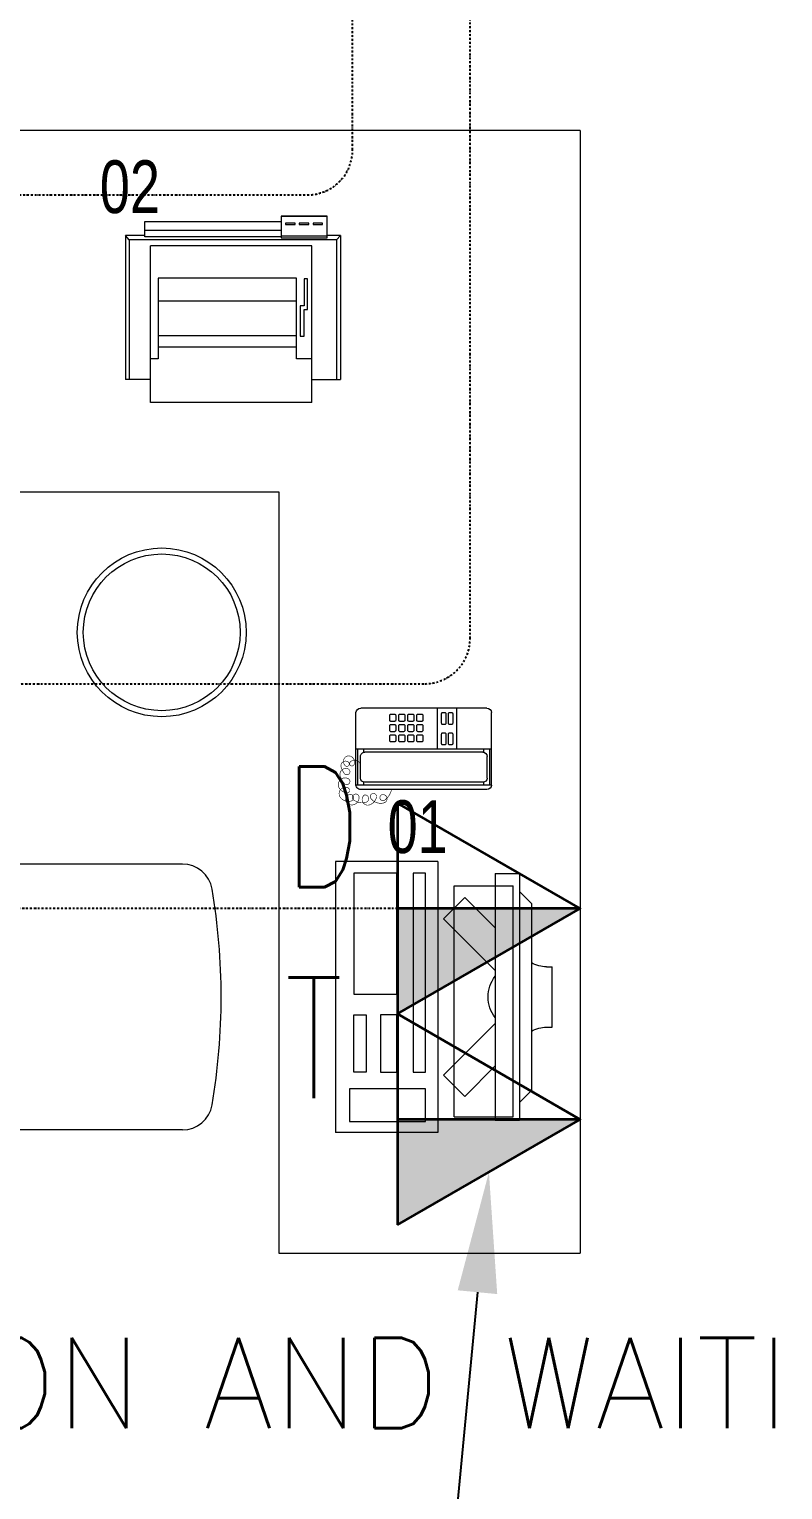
# Model space of a CAD drawing. Header units: inches. Extents: x -12418 to 57169, y -29325 to 19878.
# Drawn here: x 37199 to 38448, y -11003 to -8580 of the extents above; entities that cross this region are included whole.
import ezdxf
from ezdxf import colors
from ezdxf.entities.mleader import LeaderData, LeaderLine
from ezdxf.math import Vec2, Vec3

# ---------------------------------------------------------------- set-up
doc = ezdxf.new("R2010")
doc.units = ezdxf.units.IN
doc.header["$LTSCALE"] = 25
doc.header["$MEASUREMENT"] = 0
doc.linetypes.add('DASHDOT', pattern=[25.4, 12.7, -6.35, 0, -6.35])
doc.layers.get('0').update_dxf_attribs({"color": 8})
for name, color, linetype, lineweight in [('00-Ground Floor$0$72_EGR_BASE_TEXT', 252, 'Continuous', 5), ('00-Ground Floor$0$72_EGR_EQP_TAG', 142, 'Continuous', 5), ('00-Ground Floor$0$LOADING', 253, 'Continuous', 5), ('E-LITE-CLNG-CNDT', 6, 'DASHDOT', 35), ('T-DATA-CLNG-COND', 51, 'DASHDOT', 25), ('T-DATA-DEVC-TYPE', 2, 'Continuous', 25), ('T-DATA-TEXT @ 100', 2, 'Continuous', 25), ('T-DATA-WALL @ 100', 33, 'Continuous', 35)]:
    doc.layers.add(name, color=color, linetype=linetype, lineweight=lineweight)
doc.styles.add('00-Ground Floor$0$SIMPLEX', font='SIMPLEX.shx', dxfattribs={"height": 150})
doc.styles.add('00-Ground Floor$0$X3G_ENTITY_257CFD', font='swisscl.ttf', dxfattribs={"height": 200})
doc.styles.add('DC_Elc_Romans', font='elc_romans.shx', dxfattribs={"width": 0.7})
doc.styles.add('DC_Simplex', font='SIMPLEX.shx', dxfattribs={"width": 0.7})

# ---------------------------------------------------------------- blocks, each defined once
blk = doc.blocks.new('00-Ground Floor$0$DM20079-P')
at = {"color": 0}
for p, q in [((-0.0616, 0.225), (0.0594, 0.225)), ((-0.0616, 0.225), (-0.0616, 0)), ((-0.0616, 0.222), (-0.0016, 0.222)), ((-0.0016, 0.225), (-0.0016, 0)), ((-0.0686, 0.217), (-0.0686, 0.008)), ((-0.0616, 0.212), (-0.0565, 0.212)), ((-0.0566, 0.2105), (-0.0566, 0.0145)), ((-0.0496, 0.2175), (-0.0136, 0.2175)), ((-0.0068, 0.212), (-0.0016, 0.212)), ((-0.0066, 0.2105), (-0.0066, 0.0145)), ((0.0664, 0.217), (0.0664, 0.008)), ((-0.0016, 0.1675), (0.0664, 0.1675)), ((-0.0016, 0.135), (0.0664, 0.135)), ((-0.0616, 0.013), (-0.0565, 0.013)), ((-0.0616, 0.003), (-0.0016, 0.003)), ((-0.0594, 0), (0.0594, 0)), ((-0.0496, 0.0075), (-0.0136, 0.0075)), ((-0.0068, 0.013), (-0.0016, 0.013))]:
    blk.add_line(p, q, dxfattribs=at)
for points in [[(0.0074, 0.1605, 0.414214), (0.0054, 0.1585), (0.0054, 0.1555, 0.414214), (0.0074, 0.1535), (0.0234, 0.1535, 0.414214), (0.0254, 0.1555), (0.0254, 0.1585, 0.414214), (0.0234, 0.1605)], [(0.0234, 0.142, 0.414214), (0.0254, 0.144), (0.0254, 0.147, 0.414214), (0.0234, 0.149), (0.0074, 0.149, 0.414214), (0.0054, 0.147), (0.0054, 0.144, 0.414214), (0.0074, 0.142)], [(0.0574, 0.1535, 0.414214), (0.0594, 0.1555), (0.0594, 0.1585, 0.414214), (0.0574, 0.1605), (0.0414, 0.1605, 0.414214), (0.0394, 0.1585), (0.0394, 0.1555, 0.414214), (0.0414, 0.1535)], [(0.0574, 0.142, 0.414214), (0.0594, 0.144), (0.0594, 0.147, 0.414214), (0.0574, 0.149), (0.0414, 0.149, 0.414214), (0.0394, 0.147), (0.0394, 0.144, 0.414214), (0.0414, 0.142)], [(0.0104, 0.103, 0.414214), (0.0124, 0.101), (0.0204, 0.101, 0.414214), (0.0224, 0.103), (0.0224, 0.109, 0.414214), (0.0204, 0.111), (0.0124, 0.111, 0.414214), (0.0104, 0.109)], [(0.0274, 0.103, 0.414214), (0.0294, 0.101), (0.0374, 0.101, 0.414214), (0.0394, 0.103), (0.0394, 0.109, 0.414214), (0.0374, 0.111), (0.0294, 0.111, 0.414214), (0.0274, 0.109)], [(0.0444, 0.103, 0.414214), (0.0464, 0.101), (0.0544, 0.101, 0.414214), (0.0564, 0.103), (0.0564, 0.109, 0.414214), (0.0544, 0.111), (0.0464, 0.111, 0.414214), (0.0444, 0.109)], [(0.0104, 0.088, 0.414214), (0.0124, 0.086), (0.0204, 0.086, 0.414214), (0.0224, 0.088), (0.0224, 0.094, 0.414214), (0.0204, 0.096), (0.0124, 0.096, 0.414214), (0.0104, 0.094)], [(0.0104, 0.073, 0.414214), (0.0124, 0.071), (0.0204, 0.071, 0.414214), (0.0224, 0.073), (0.0224, 0.079, 0.414214), (0.0204, 0.081), (0.0124, 0.081, 0.414214), (0.0104, 0.079)], [(0.0274, 0.088, 0.414214), (0.0294, 0.086), (0.0374, 0.086, 0.414214), (0.0394, 0.088), (0.0394, 0.094, 0.414214), (0.0374, 0.096), (0.0294, 0.096, 0.414214), (0.0274, 0.094)], [(0.0274, 0.073, 0.414214), (0.0294, 0.071), (0.0374, 0.071, 0.414214), (0.0394, 0.073), (0.0394, 0.079, 0.414214), (0.0374, 0.081), (0.0294, 0.081, 0.414214), (0.0274, 0.079)], [(0.0444, 0.088, 0.414214), (0.0464, 0.086), (0.0544, 0.086, 0.414214), (0.0564, 0.088), (0.0564, 0.094, 0.414214), (0.0544, 0.096), (0.0464, 0.096, 0.414214), (0.0444, 0.094)], [(0.0444, 0.073, 0.414214), (0.0464, 0.071), (0.0544, 0.071, 0.414214), (0.0564, 0.073), (0.0564, 0.079, 0.414214), (0.0544, 0.081), (0.0464, 0.081, 0.414214), (0.0444, 0.079)], [(0.0104, 0.058, 0.414214), (0.0124, 0.056), (0.0204, 0.056, 0.414214), (0.0224, 0.058), (0.0224, 0.064, 0.414214), (0.0204, 0.066), (0.0124, 0.066, 0.414214), (0.0104, 0.064)], [(0.0274, 0.058, 0.414214), (0.0294, 0.056), (0.0374, 0.056, 0.414214), (0.0394, 0.058), (0.0394, 0.064, 0.414214), (0.0374, 0.066), (0.0294, 0.066, 0.414214), (0.0274, 0.064)], [(0.0444, 0.058, 0.414214), (0.0464, 0.056), (0.0544, 0.056, 0.414214), (0.0564, 0.058), (0.0564, 0.064, 0.414214), (0.0544, 0.066), (0.0464, 0.066, 0.414214), (0.0444, 0.064)]]:
    blk.add_lwpolyline(points, format="xyb", close=True, dxfattribs=at)
at = {"color": 0, "const_width": 0.001}
blk.add_lwpolyline([(-0.0686, 0.059, 0.184574), (-0.0861, 0.0478, 1.44364), (-0.0769, 0.0452, 0.837915), (-0.0907, 0.0465, 0.30536), (-0.0835, 0.0248, 1.584726), (-0.0815, 0.034, 0.253153), (-0.094, 0.0228, 0.874198), (-0.0776, 0.0142, 0.915253), (-0.0897, 0.0168, 0.223821), (-0.0874, -0.0011, 1.703343), (-0.0796, 0.005, 0.588962), (-0.0934, -0.0114, 0.717795), (-0.0769, -0.0108, 0.983104), (-0.0875, -0.0075, 0.326362), (-0.0815, -0.0259, 0.758716), (-0.0657, -0.0134, 0.906186), (-0.0743, -0.016, 0.189488), (-0.067, -0.0272, 0.7948), (-0.0506, -0.0127, 1.223996), (-0.0585, -0.0193, 0.072149), (-0.0473, -0.0259, 0.645886), (-0.0341, -0.0134, 1.366917), (-0.042, -0.0193, 0.078415), (-0.0315, -0.0246, 0.723006), (-0.0229, -0.0127, 1.105484), (-0.0289, -0.018, 0.327892), (-0.017, -0.0193, 0.446638), (-0.0144, -0.0068, 0.327263), (-0.0269, -0.0029, 1.240441), (-0.0229, -0.0094, 0.611307), (-0.0278, 0.0075)], format="xyb", dxfattribs=at)
at = {"color": 0}
for centre, radius, start, end in [((-0.0605, 0.217), 0.00813, 97.9633, 179.6649), ((0.0582, 0.217), 0.00813, 0.3351, 82.0367), ((-0.0496, 0.2105), 0.007, 90, 180), ((-0.0136, 0.2105), 0.007, 0, 90), ((-0.0605, 0.008), 0.00813, 180.3351, 277.9633), ((-0.0496, 0.0145), 0.007, 180, 270), ((-0.0136, 0.0145), 0.007, 270, 0), ((0.0582, 0.008), 0.00813, 277.9633, 359.6649)]:
    blk.add_arc(centre, radius, start, end, dxfattribs=at)
blk = doc.blocks.new('00-Ground Floor$0$GF21021-P')
for p, q in [((-0.2207, 0.4756), (-0.2207, 0.0675)), ((0.2205, 0.4756), (0.2205, 0.0675))]:
    blk.add_line(p, q)
for centre, radius, start, end in [((-0.0001, -0.5295), 1.0695, 80.3671, 99.6329), ((-0.1707, 0.4756), 0.05, 99.6329, 180), ((0.1705, 0.4756), 0.05, 0, 80.3671), ((-0.1643, 0.0425), 0.0351, 90, 270), ((0, 1.8467), 1.7767, 264.6946, 275.3053), ((0.1641, 0.0425), 0.0351, 270, 90), ((-0.1957, 0.0675), 0.025, 180, 261.4721), ((0.1955, 0.0675), 0.025, 278.5279, 0), ((0, 1.8314), 1.8314, 264.8532, 275.147)]:
    blk.add_arc(centre, radius, start, end)
blk = doc.blocks.new('00-Ground Floor$0$ITCWLS1-P')
at = {"layer": '00-Ground Floor$0$LOADING'}
for p, q in [((-0.17, 0.45), (-0.17, 0)), ((-0.17, 0.45), (0, 0.45)), ((0, 0.45), (0, 0)), ((-0.2651, 0.43, 0), (-0.3051, 0.43, 0)), ((-0.3051, 0.43, 0), (-0.3051, 0.02, 0)), ((-0.2651, 0.43, 0), (-0.2651, 0.02, 0)), ((-0.1496, 0.4305), (-0.1291, 0.4305)), ((-0.1291, 0.4305), (-0.1291, 0.4089)), ((-0.3251, 0.38, 0), (-0.3051, 0.4, 0)), ((-0.197, 0.4094), (-0.295, 0.4094)), ((-0.295, 0.0264), (-0.295, 0.4094)), ((-0.197, 0.0264), (-0.197, 0.4094)), ((-0.3251, 0.38, 0), (-0.3251, 0.07, 0)), ((-0.3503, 0.275), (-0.3596, 0.275)), ((-0.3596, 0.175), (-0.3596, 0.275)), ((-0.3503, 0.175), (-0.3596, 0.175)), ((-0.3251, 0.07, 0), (-0.3051, 0.05, 0)), ((-0.197, 0.0264), (-0.295, 0.0264)), ((-0.3051, 0.02, 0), (-0.2651, 0.02, 0)), ((-0.17, 0), (0, 0))]:
    blk.add_line(p, q, dxfattribs=at)
at = {"layer": '00-Ground Floor$0$LOADING', "extrusion": (2.48281e-10, 3.18408e-10, -1)}
for p, q in [((-0.2651, 0.3395), (-0.2144, 0.3902)), ((-0.1791, 0.3548), (-0.2144, 0.3902)), ((-0.2651, 0.2688), (-0.1791, 0.3548))]:
    blk.add_line(p, q, dxfattribs=at)
at = {"layer": '00-Ground Floor$0$LOADING', "extrusion": (2.48281e-10, -3.18408e-10, -1)}
for p, q in [((-0.2651, 0.1812), (-0.1791, 0.0952)), ((-0.2651, 0.1105), (-0.2144, 0.0598)), ((-0.1791, 0.0952), (-0.2144, 0.0598))]:
    blk.add_line(p, q, dxfattribs=at)
at = {"layer": '00-Ground Floor$0$LOADING'}
for points in [[(-0.1291, 0.4089), (-0.1291, 0.1), (-0.1496, 0.1), (-0.1496, 0.4305)], [(-0.1496, 0.1), (-0.1496, 0.1), (-0.1496, 0.1), (-0.1496, 0.1), (-0.1496, 0.1), (-0.1496, 0.1), (-0.1496, 0.1), (-0.1496, 0.1), (-0.1496, 0.1)], [(-0.1496, 0.1), (-0.1496, 0.1), (-0.1496, 0.1), (-0.1496, 0.1), (-0.1496, 0.1), (-0.1496, 0.1), (-0.1496, 0.1), (-0.1496, 0.1), (-0.1496, 0.1), (-0.1496, 0.1), (-0.1496, 0.1), (-0.1496, 0.1), (-0.1496, 0.1), (-0.1496, 0.1), (-0.1496, 0.1), (-0.1496, 0.1), (-0.1496, 0.1), (-0.1496, 0.1)], [(-0.1496, 0.1), (-0.1496, 0.1), (-0.1496, 0.1), (-0.1496, 0.1), (-0.1496, 0.1), (-0.1496, 0.1), (-0.1496, 0.1), (-0.1496, 0.1), (-0.1496, 0.1), (-0.1496, 0.1)], [(-0.1496, 0.1), (-0.1496, 0.1), (-0.1496, 0.1), (-0.1496, 0.1), (-0.1496, 0.1), (-0.1496, 0.1), (-0.1496, 0.1)], [(-0.1496, 0.1), (-0.1496, 0.1), (-0.1496, 0.1), (-0.1496, 0.1), (-0.1496, 0.1), (-0.1496, 0.1), (-0.1496, 0.1), (-0.1496, 0.1), (-0.1496, 0.1), (-0.1496, 0.1)], [(-0.1496, 0.1), (-0.1496, 0.1), (-0.1496, 0.1), (-0.1496, 0.1), (-0.1496, 0.1), (-0.1496, 0.1), (-0.1496, 0.1), (-0.1496, 0.1), (-0.1496, 0.1), (-0.1496, 0.1), (-0.1496, 0.1), (-0.1496, 0.1), (-0.1496, 0.1), (-0.1496, 0.1), (-0.1496, 0.1)], [(-0.1496, 0.1), (-0.1496, 0.1), (-0.1496, 0.1), (-0.1496, 0.1), (-0.1496, 0.1), (-0.1496, 0.1), (-0.1496, 0.1), (-0.1496, 0.1), (-0.1496, 0.1), (-0.1496, 0.1)], [(-0.1496, 0.1), (-0.1496, 0.1), (-0.1496, 0.1), (-0.1496, 0.1), (-0.1496, 0.1), (-0.1496, 0.1), (-0.1496, 0.1), (-0.1496, 0.1), (-0.1496, 0.1), (-0.1496, 0.1)], [(-0.1496, 0.1), (-0.1496, 0.1), (-0.1496, 0.1), (-0.1496, 0.1), (-0.1496, 0.1), (-0.1496, 0.1), (-0.1496, 0.1), (-0.1496, 0.1), (-0.1496, 0.1), (-0.1496, 0.1), (-0.1496, 0.1), (-0.1496, 0.1), (-0.1496, 0.1), (-0.1496, 0.1), (-0.1496, 0.1), (-0.1496, 0.1), (-0.1496, 0.1), (-0.1496, 0.1), (-0.1496, 0.1), (-0.1496, 0.1), (-0.1496, 0.1), (-0.1496, 0.1), (-0.1496, 0.1), (-0.1496, 0.1), (-0.1496, 0.1), (-0.1496, 0.1), (-0.1496, 0.1), (-0.1496, 0.1), (-0.1496, 0.1), (-0.1496, 0.1), (-0.1496, 0.1), (-0.1496, 0.1), (-0.1496, 0.1), (-0.1496, 0.1), (-0.1496, 0.1), (-0.1496, 0.1), (-0.1496, 0.1), (-0.1496, 0.1), (-0.1496, 0.1), (-0.1496, 0.1), (-0.1496, 0.1), (-0.1496, 0.1), (-0.1496, 0.1), (-0.1496, 0.1), (-0.1496, 0.1), (-0.1496, 0.1), (-0.1496, 0.1), (-0.1496, 0.1), (-0.1496, 0.1), (-0.1496, 0.1), (-0.1496, 0.1), (-0.1496, 0.1), (-0.1496, 0.1), (-0.1496, 0.1)], [(-0.1496, 0.1), (-0.1496, 0.1), (-0.1496, 0.1), (-0.1496, 0.1), (-0.1496, 0.1), (-0.1496, 0.1), (-0.1496, 0.1), (-0.1496, 0.1), (-0.1496, 0.1), (-0.1496, 0.1), (-0.1496, 0.1), (-0.1496, 0.1), (-0.1496, 0.1), (-0.1496, 0.1), (-0.1496, 0.1), (-0.1496, 0.1), (-0.1496, 0.1), (-0.1496, 0.1), (-0.1496, 0.1), (-0.1496, 0.1), (-0.1496, 0.1), (-0.1496, 0.1), (-0.1496, 0.1), (-0.1496, 0.1), (-0.1496, 0.1), (-0.1496, 0.1), (-0.1496, 0.1), (-0.1496, 0.1), (-0.1496, 0.1), (-0.1496, 0.1), (-0.1496, 0.1), (-0.1496, 0.1), (-0.1496, 0.1), (-0.1496, 0.1), (-0.1496, 0.1), (-0.1496, 0.1), (-0.1496, 0.1), (-0.1496, 0.1), (-0.1496, 0.1), (-0.1496, 0.1), (-0.1496, 0.1), (-0.1496, 0.1), (-0.1496, 0.1), (-0.1496, 0.1), (-0.1496, 0.1), (-0.1496, 0.1), (-0.1496, 0.1), (-0.1496, 0.1), (-0.1496, 0.1), (-0.1496, 0.1), (-0.1496, 0.1), (-0.1496, 0.1), (-0.1496, 0.1), (-0.1496, 0.1), (-0.1496, 0.1), (-0.1496, 0.1), (-0.1496, 0.1), (-0.1496, 0.1), (-0.1496, 0.1), (-0.1496, 0.1), (-0.1496, 0.1), (-0.1496, 0.1), (-0.1496, 0.1), (-0.1496, 0.1), (-0.1496, 0.1), (-0.1496, 0.1), (-0.1496, 0.1), (-0.1496, 0.1), (-0.1496, 0.1), (-0.1496, 0.1), (-0.1496, 0.1), (-0.1496, 0.1), (-0.1496, 0.1), (-0.1496, 0.1), (-0.1496, 0.1), (-0.1496, 0.1), (-0.1496, 0.1), (-0.1496, 0.1), (-0.1496, 0.1), (-0.1496, 0.1), (-0.1496, 0.1), (-0.1496, 0.1), (-0.1496, 0.1), (-0.1496, 0.1), (-0.1496, 0.1), (-0.1496, 0.1), (-0.1496, 0.1), (-0.1496, 0.1), (-0.1496, 0.1)], [(-0.1496, 0.1), (-0.1496, 0.1), (-0.1496, 0.1), (-0.1496, 0.1), (-0.1496, 0.1), (-0.1496, 0.1), (-0.1496, 0.1), (-0.1496, 0.1), (-0.1496, 0.1), (-0.1496, 0.1), (-0.1496, 0.1), (-0.1496, 0.1)], [(-0.1496, 0.1), (-0.1496, 0.1), (-0.1496, 0.1), (-0.1496, 0.1), (-0.1496, 0.1), (-0.1496, 0.1), (-0.1496, 0.1)], [(-0.1496, 0.1), (-0.1496, 0.1), (-0.1496, 0.1), (-0.1496, 0.1), (-0.1496, 0.1), (-0.1496, 0.1), (-0.1496, 0.1), (-0.1496, 0.1), (-0.1496, 0.1), (-0.1496, 0.1), (-0.1496, 0.1), (-0.1496, 0.1), (-0.1496, 0.1), (-0.1496, 0.1), (-0.1496, 0.1), (-0.1496, 0.1), (-0.1496, 0.1)], [(-0.1496, 0.1), (-0.1496, 0.1), (-0.1496, 0.1), (-0.1496, 0.1), (-0.1496, 0.1), (-0.1496, 0.1), (-0.1496, 0.1), (-0.1496, 0.1), (-0.1496, 0.1), (-0.1496, 0.1), (-0.1496, 0.1), (-0.1496, 0.1), (-0.1496, 0.1), (-0.1496, 0.1), (-0.1496, 0.1), (-0.1496, 0.1), (-0.1496, 0.1), (-0.1496, 0.1), (-0.1496, 0.1), (-0.1496, 0.1), (-0.1496, 0.1), (-0.1496, 0.1), (-0.1496, 0.1), (-0.1496, 0.1), (-0.1496, 0.1), (-0.1496, 0.1), (-0.1496, 0.1), (-0.1496, 0.1), (-0.1496, 0.1), (-0.1496, 0.1), (-0.1496, 0.1), (-0.1496, 0.1), (-0.1496, 0.1), (-0.1496, 0.1), (-0.1496, 0.1), (-0.1496, 0.1), (-0.1496, 0.1), (-0.1496, 0.1), (-0.1496, 0.1), (-0.1496, 0.1), (-0.1496, 0.1), (-0.1496, 0.1), (-0.1496, 0.1), (-0.1496, 0.1), (-0.1496, 0.1), (-0.1496, 0.1), (-0.1496, 0.1), (-0.1496, 0.1), (-0.1496, 0.1), (-0.1496, 0.1), (-0.1496, 0.1), (-0.1496, 0.1), (-0.1496, 0.1), (-0.1496, 0.1), (-0.1496, 0.1), (-0.1496, 0.1), (-0.1496, 0.1), (-0.1496, 0.1), (-0.1496, 0.1), (-0.1496, 0.1), (-0.1496, 0.1), (-0.1496, 0.1), (-0.1496, 0.1), (-0.1496, 0.1), (-0.1496, 0.1), (-0.1496, 0.1), (-0.1496, 0.1), (-0.1496, 0.1), (-0.1496, 0.1), (-0.1496, 0.1), (-0.1496, 0.1), (-0.1496, 0.1), (-0.1496, 0.1), (-0.1496, 0.1), (-0.1496, 0.1), (-0.1496, 0.1), (-0.1496, 0.1), (-0.1496, 0.1), (-0.1496, 0.1), (-0.1496, 0.1), (-0.1496, 0.1), (-0.1496, 0.1), (-0.1496, 0.1), (-0.1496, 0.1), (-0.1496, 0.1), (-0.1496, 0.1), (-0.1496, 0.1), (-0.1496, 0.1), (-0.1496, 0.1), (-0.1496, 0.1), (-0.1496, 0.1), (-0.1496, 0.1), (-0.1496, 0.1), (-0.1496, 0.1), (-0.1496, 0.1), (-0.1496, 0.1), (-0.1496, 0.1), (-0.1496, 0.1), (-0.1496, 0.1), (-0.1496, 0.1), (-0.1496, 0.1), (-0.1496, 0.1), (-0.1496, 0.1), (-0.1496, 0.1), (-0.1496, 0.1), (-0.1496, 0.1), (-0.1496, 0.1), (-0.1496, 0.1), (-0.1496, 0.1), (-0.1496, 0.1), (-0.1496, 0.1)], [(-0.1496, 0.1), (-0.1496, 0.1), (-0.1496, 0.1), (-0.1496, 0.1), (-0.1496, 0.1), (-0.1496, 0.1), (-0.1496, 0.1), (-0.1496, 0.1)]]:
    blk.add_lwpolyline(points, dxfattribs=at)
for points in [[(-0.1019, 0.4305), (-0.0304, 0.4305), (-0.0304, 0.2294), (-0.1019, 0.2294)], [(-0.1019, 0.1954), (-0.0747, 0.1954), (-0.0747, 0.1), (-0.1019, 0.1)], [(-0.0304, 0.1954), (-0.0508, 0.1954), (-0.0508, 0.1), (-0.0304, 0.1)], [(-0.1496, 0.1), (-0.1496, 0.1), (-0.1496, 0.1), (-0.1496, 0.1), (-0.1496, 0.1), (-0.1496, 0.1), (-0.1496, 0.1), (-0.1496, 0.1), (-0.1496, 0.1), (-0.1496, 0.1), (-0.1496, 0.1), (-0.1496, 0.1), (-0.1496, 0.1), (-0.1496, 0.1), (-0.1496, 0.1), (-0.1496, 0.1), (-0.1496, 0.1), (-0.1496, 0.1), (-0.1496, 0.1), (-0.1496, 0.1), (-0.1496, 0.1), (-0.1496, 0.1), (-0.1496, 0.1), (-0.1496, 0.1), (-0.1496, 0.1), (-0.1496, 0.1), (-0.1496, 0.1), (-0.1496, 0.1), (-0.1496, 0.1), (-0.1496, 0.1), (-0.1496, 0.1), (-0.1496, 0.1), (-0.1496, 0.1), (-0.1496, 0.1), (-0.1496, 0.1), (-0.1496, 0.1), (-0.1496, 0.1), (-0.1496, 0.1), (-0.1496, 0.1), (-0.1496, 0.1), (-0.1496, 0.1), (-0.1496, 0.1), (-0.1496, 0.1), (-0.1496, 0.1), (-0.1496, 0.1), (-0.1496, 0.1), (-0.1496, 0.1), (-0.1496, 0.1), (-0.1496, 0.1), (-0.1496, 0.1), (-0.1496, 0.1), (-0.1496, 0.1), (-0.1496, 0.1), (-0.1496, 0.1), (-0.1496, 0.1), (-0.1496, 0.1), (-0.1496, 0.1), (-0.1496, 0.1), (-0.1496, 0.1), (-0.1496, 0.1), (-0.1496, 0.1), (-0.1496, 0.1), (-0.1496, 0.1), (-0.1496, 0.1), (-0.1496, 0.1), (-0.1496, 0.1), (-0.1496, 0.1), (-0.1496, 0.1), (-0.1496, 0.1), (-0.1496, 0.1), (-0.1496, 0.1), (-0.1496, 0.1), (-0.1496, 0.1), (-0.1496, 0.1), (-0.1496, 0.1), (-0.1496, 0.1), (-0.1496, 0.1), (-0.1496, 0.1), (-0.1496, 0.1), (-0.1496, 0.1), (-0.1496, 0.1), (-0.1496, 0.1), (-0.1496, 0.1), (-0.1496, 0.1), (-0.1496, 0.1), (-0.1496, 0.1), (-0.1496, 0.1), (-0.1496, 0.1), (-0.1496, 0.1), (-0.1496, 0.1), (-0.1496, 0.1), (-0.1496, 0.1), (-0.1496, 0.1), (-0.1496, 0.1), (-0.1496, 0.1), (-0.1496, 0.1), (-0.1496, 0.1), (-0.1496, 0.1), (-0.1496, 0.1), (-0.1496, 0.1), (-0.1496, 0.1), (-0.1496, 0.1), (-0.1496, 0.1), (-0.1496, 0.1), (-0.1496, 0.1), (-0.1496, 0.1), (-0.1496, 0.1), (-0.1496, 0.1), (-0.1496, 0.1), (-0.1496, 0.1), (-0.1496, 0.1), (-0.1496, 0.1), (-0.1496, 0.1), (-0.1496, 0.1), (-0.1496, 0.1), (-0.1496, 0.1), (-0.1496, 0.1), (-0.1496, 0.1), (-0.1496, 0.1), (-0.1496, 0.1), (-0.1496, 0.1), (-0.1496, 0.1), (-0.1496, 0.1), (-0.1496, 0.1), (-0.1496, 0.1), (-0.1496, 0.1), (-0.1496, 0.1), (-0.1496, 0.1), (-0.1496, 0.1), (-0.1496, 0.1), (-0.1496, 0.1), (-0.1496, 0.1), (-0.1496, 0.1), (-0.1496, 0.1), (-0.1496, 0.1), (-0.1496, 0.1), (-0.1496, 0.1), (-0.1496, 0.1), (-0.1496, 0.1), (-0.1496, 0.1), (-0.1496, 0.1), (-0.1496, 0.1), (-0.1496, 0.1), (-0.1496, 0.1), (-0.1496, 0.1), (-0.1496, 0.1), (-0.1496, 0.1), (-0.1496, 0.1), (-0.1496, 0.1), (-0.1496, 0.1), (-0.1496, 0.1), (-0.1496, 0.1), (-0.1496, 0.1), (-0.1496, 0.1), (-0.1496, 0.1), (-0.1496, 0.1), (-0.1496, 0.1), (-0.1496, 0.1), (-0.1496, 0.1), (-0.1496, 0.1), (-0.1496, 0.1), (-0.1496, 0.1), (-0.1496, 0.1), (-0.1496, 0.1), (-0.1496, 0.1), (-0.1496, 0.1), (-0.1496, 0.1), (-0.1496, 0.1), (-0.1496, 0.1), (-0.1496, 0.1), (-0.1496, 0.1), (-0.1496, 0.1), (-0.1496, 0.1), (-0.1496, 0.1), (-0.1496, 0.1), (-0.1496, 0.1), (-0.1496, 0.1), (-0.1496, 0.1), (-0.1496, 0.1), (-0.1496, 0.1), (-0.1496, 0.1), (-0.1496, 0.1), (-0.1496, 0.1), (-0.1496, 0.1), (-0.1496, 0.1), (-0.1496, 0.1), (-0.1496, 0.1), (-0.1496, 0.1), (-0.1496, 0.1), (-0.1496, 0.1), (-0.1496, 0.1), (-0.1496, 0.1), (-0.1496, 0.1), (-0.1496, 0.1), (-0.1496, 0.1), (-0.1496, 0.1), (-0.1496, 0.1), (-0.1496, 0.1), (-0.1496, 0.1), (-0.1496, 0.1), (-0.1496, 0.1), (-0.1496, 0.1), (-0.1496, 0.1), (-0.1496, 0.1), (-0.1496, 0.1), (-0.1496, 0.1), (-0.1496, 0.1), (-0.1496, 0.1), (-0.1496, 0.1), (-0.1496, 0.1), (-0.1496, 0.1), (-0.1496, 0.1), (-0.1496, 0.1), (-0.1496, 0.1), (-0.1496, 0.1), (-0.1496, 0.1), (-0.1496, 0.1), (-0.1496, 0.1), (-0.1496, 0.1), (-0.1496, 0.1), (-0.1496, 0.1), (-0.1496, 0.1), (-0.1496, 0.1), (-0.1496, 0.1), (-0.1496, 0.1), (-0.1496, 0.1), (-0.1496, 0.1), (-0.1496, 0.1), (-0.1496, 0.1), (-0.1496, 0.1), (-0.1496, 0.1), (-0.1496, 0.1), (-0.1496, 0.1), (-0.1496, 0.1), (-0.1496, 0.1), (-0.1496, 0.1), (-0.1496, 0.1), (-0.1496, 0.1), (-0.1496, 0.1), (-0.1496, 0.1), (-0.1496, 0.1), (-0.1496, 0.1), (-0.1496, 0.1), (-0.1496, 0.1), (-0.1496, 0.1), (-0.1496, 0.1), (-0.1496, 0.1), (-0.1496, 0.1), (-0.1496, 0.1), (-0.1496, 0.1), (-0.1496, 0.1), (-0.1496, 0.1), (-0.1496, 0.1), (-0.1496, 0.1), (-0.1496, 0.1), (-0.1496, 0.1), (-0.1496, 0.1), (-0.1496, 0.1), (-0.1496, 0.1), (-0.1496, 0.1), (-0.1496, 0.1), (-0.1496, 0.1), (-0.1496, 0.1), (-0.1496, 0.1), (-0.1496, 0.1), (-0.1496, 0.1), (-0.1496, 0.1), (-0.1496, 0.1), (-0.1496, 0.1), (-0.1496, 0.1), (-0.1496, 0.1), (-0.1496, 0.1), (-0.1496, 0.1), (-0.1496, 0.1), (-0.1496, 0.1), (-0.1496, 0.1), (-0.1496, 0.1)], [(-0.1496, 0.1), (-0.1496, 0.1), (-0.1496, 0.1), (-0.1496, 0.1), (-0.1496, 0.1), (-0.1496, 0.1), (-0.1496, 0.1), (-0.1496, 0.1), (-0.1496, 0.1), (-0.1496, 0.1), (-0.1496, 0.1), (-0.1496, 0.1), (-0.1496, 0.1), (-0.1496, 0.1), (-0.1496, 0.1), (-0.1496, 0.1), (-0.1496, 0.1), (-0.1496, 0.1), (-0.1496, 0.1), (-0.1496, 0.1), (-0.1496, 0.1), (-0.1496, 0.1), (-0.1496, 0.1), (-0.1496, 0.1), (-0.1496, 0.1), (-0.1496, 0.1), (-0.1496, 0.1), (-0.1496, 0.1), (-0.1496, 0.1), (-0.1496, 0.1), (-0.1496, 0.1), (-0.1496, 0.1), (-0.1496, 0.1), (-0.1496, 0.1), (-0.1496, 0.1), (-0.1496, 0.1), (-0.1496, 0.1), (-0.1496, 0.1), (-0.1496, 0.1), (-0.1496, 0.1), (-0.1496, 0.1), (-0.1496, 0.1), (-0.1496, 0.1), (-0.1496, 0.1), (-0.1496, 0.1), (-0.1496, 0.1), (-0.1496, 0.1), (-0.1496, 0.1), (-0.1496, 0.1), (-0.1496, 0.1), (-0.1496, 0.1), (-0.1496, 0.1), (-0.1496, 0.1), (-0.1496, 0.1), (-0.1496, 0.1), (-0.1496, 0.1), (-0.1496, 0.1), (-0.1496, 0.1), (-0.1496, 0.1), (-0.1496, 0.1), (-0.1496, 0.1), (-0.1496, 0.1), (-0.1496, 0.1), (-0.1496, 0.1), (-0.1496, 0.1), (-0.1496, 0.1), (-0.1496, 0.1), (-0.1496, 0.1), (-0.1496, 0.1), (-0.1496, 0.1), (-0.1496, 0.1), (-0.1496, 0.1), (-0.1496, 0.1), (-0.1496, 0.1), (-0.1496, 0.1), (-0.1496, 0.1), (-0.1496, 0.1), (-0.1496, 0.1), (-0.1496, 0.1), (-0.1496, 0.1), (-0.1496, 0.1), (-0.1496, 0.1), (-0.1496, 0.1), (-0.1496, 0.1), (-0.1496, 0.1), (-0.1496, 0.1), (-0.1496, 0.1), (-0.1496, 0.1), (-0.1496, 0.1), (-0.1496, 0.1), (-0.1496, 0.1), (-0.1496, 0.1), (-0.1496, 0.1), (-0.1496, 0.1), (-0.1496, 0.1), (-0.1496, 0.1), (-0.1496, 0.1), (-0.1496, 0.1), (-0.1496, 0.1), (-0.1496, 0.1), (-0.1496, 0.1), (-0.1496, 0.1), (-0.1496, 0.1), (-0.1496, 0.1), (-0.1496, 0.1), (-0.1496, 0.1), (-0.1496, 0.1), (-0.1496, 0.1), (-0.1496, 0.1), (-0.1496, 0.1), (-0.1496, 0.1), (-0.1496, 0.1), (-0.1496, 0.1), (-0.1496, 0.1), (-0.1496, 0.1), (-0.1496, 0.1), (-0.1496, 0.1), (-0.1496, 0.1), (-0.1496, 0.1), (-0.1496, 0.1), (-0.1496, 0.1), (-0.1496, 0.1), (-0.1496, 0.1), (-0.1496, 0.1), (-0.1496, 0.1), (-0.1496, 0.1), (-0.1496, 0.1), (-0.1496, 0.1), (-0.1496, 0.1), (-0.1496, 0.1), (-0.1496, 0.1), (-0.1496, 0.1), (-0.1496, 0.1), (-0.1496, 0.1), (-0.1496, 0.1), (-0.1496, 0.1), (-0.1496, 0.1), (-0.1496, 0.1), (-0.1496, 0.1), (-0.1496, 0.1), (-0.1496, 0.1), (-0.1496, 0.1), (-0.1496, 0.1), (-0.1496, 0.1), (-0.1496, 0.1), (-0.1496, 0.1), (-0.1496, 0.1), (-0.1496, 0.1), (-0.1496, 0.1), (-0.1496, 0.1), (-0.1496, 0.1), (-0.1496, 0.1), (-0.1496, 0.1), (-0.1496, 0.1), (-0.1496, 0.1), (-0.1496, 0.1), (-0.1496, 0.1), (-0.1496, 0.1), (-0.1496, 0.1), (-0.1496, 0.1), (-0.1496, 0.1), (-0.1496, 0.1), (-0.1496, 0.1), (-0.1496, 0.1), (-0.1496, 0.1), (-0.1496, 0.1), (-0.1496, 0.1), (-0.1496, 0.1), (-0.1496, 0.1), (-0.1496, 0.1), (-0.1496, 0.1), (-0.1496, 0.1), (-0.1496, 0.1), (-0.1496, 0.1), (-0.1496, 0.1), (-0.1496, 0.1), (-0.1496, 0.1), (-0.1496, 0.1), (-0.1496, 0.1), (-0.1496, 0.1), (-0.1496, 0.1), (-0.1496, 0.1), (-0.1496, 0.1), (-0.1496, 0.1), (-0.1496, 0.1), (-0.1496, 0.1), (-0.1496, 0.1), (-0.1496, 0.1), (-0.1496, 0.1), (-0.1496, 0.1), (-0.1496, 0.1), (-0.1496, 0.1), (-0.1496, 0.1), (-0.1496, 0.1), (-0.1496, 0.1), (-0.1496, 0.1), (-0.1496, 0.1), (-0.1496, 0.1), (-0.1496, 0.1), (-0.1496, 0.1), (-0.1496, 0.1), (-0.1496, 0.1), (-0.1496, 0.1), (-0.1496, 0.1), (-0.1496, 0.1), (-0.1496, 0.1), (-0.1496, 0.1), (-0.1496, 0.1), (-0.1496, 0.1), (-0.1496, 0.1), (-0.1496, 0.1), (-0.1496, 0.1), (-0.1496, 0.1), (-0.1496, 0.1)], [(-0.1496, 0.1), (-0.1496, 0.1), (-0.1496, 0.1), (-0.1496, 0.1), (-0.1496, 0.1), (-0.1496, 0.1), (-0.1496, 0.1), (-0.1496, 0.1), (-0.1496, 0.1), (-0.1496, 0.1), (-0.1496, 0.1), (-0.1496, 0.1), (-0.1496, 0.1), (-0.1496, 0.1), (-0.1496, 0.1), (-0.1496, 0.1), (-0.1496, 0.1), (-0.1496, 0.1), (-0.1496, 0.1), (-0.1496, 0.1), (-0.1496, 0.1), (-0.1496, 0.1), (-0.1496, 0.1), (-0.1496, 0.1), (-0.1496, 0.1), (-0.1496, 0.1), (-0.1496, 0.1), (-0.1496, 0.1), (-0.1496, 0.1), (-0.1496, 0.1), (-0.1496, 0.1), (-0.1496, 0.1), (-0.1496, 0.1), (-0.1496, 0.1), (-0.1496, 0.1), (-0.1496, 0.1), (-0.1496, 0.1), (-0.1496, 0.1), (-0.1496, 0.1), (-0.1496, 0.1), (-0.1496, 0.1), (-0.1496, 0.1), (-0.1496, 0.1), (-0.1496, 0.1), (-0.1496, 0.1), (-0.1496, 0.1), (-0.1496, 0.1), (-0.1496, 0.1), (-0.1496, 0.1), (-0.1496, 0.1), (-0.1496, 0.1), (-0.1496, 0.1), (-0.1496, 0.1), (-0.1496, 0.1), (-0.1496, 0.1), (-0.1496, 0.1), (-0.1496, 0.1), (-0.1496, 0.1), (-0.1496, 0.1), (-0.1496, 0.1), (-0.1496, 0.1), (-0.1496, 0.1), (-0.1496, 0.1), (-0.1496, 0.1), (-0.1496, 0.1), (-0.1496, 0.1), (-0.1496, 0.1), (-0.1496, 0.1), (-0.1496, 0.1), (-0.1496, 0.1), (-0.1496, 0.1), (-0.1496, 0.1), (-0.1496, 0.1), (-0.1496, 0.1), (-0.1496, 0.1), (-0.1496, 0.1), (-0.1496, 0.1), (-0.1496, 0.1), (-0.1496, 0.1), (-0.1496, 0.1), (-0.1496, 0.1), (-0.1496, 0.1), (-0.1496, 0.1), (-0.1496, 0.1), (-0.1496, 0.1), (-0.1496, 0.1), (-0.1496, 0.1), (-0.1496, 0.1), (-0.1496, 0.1), (-0.1496, 0.1), (-0.1496, 0.1), (-0.1496, 0.1), (-0.1496, 0.1), (-0.1496, 0.1), (-0.1496, 0.1), (-0.1496, 0.1), (-0.1496, 0.1), (-0.1496, 0.1), (-0.1496, 0.1), (-0.1496, 0.1), (-0.1496, 0.1), (-0.1496, 0.1), (-0.1496, 0.1), (-0.1496, 0.1), (-0.1496, 0.1), (-0.1496, 0.1), (-0.1496, 0.1), (-0.1496, 0.1), (-0.1496, 0.1), (-0.1496, 0.1), (-0.1496, 0.1), (-0.1496, 0.1), (-0.1496, 0.1), (-0.1496, 0.1), (-0.1496, 0.1), (-0.1496, 0.1), (-0.1496, 0.1), (-0.1496, 0.1), (-0.1496, 0.1), (-0.1496, 0.1), (-0.1496, 0.1), (-0.1496, 0.1), (-0.1496, 0.1), (-0.1496, 0.1), (-0.1496, 0.1), (-0.1496, 0.1), (-0.1496, 0.1), (-0.1496, 0.1), (-0.1496, 0.1), (-0.1496, 0.1), (-0.1496, 0.1), (-0.1496, 0.1), (-0.1496, 0.1), (-0.1496, 0.1), (-0.1496, 0.1), (-0.1496, 0.1), (-0.1496, 0.1), (-0.1496, 0.1), (-0.1496, 0.1), (-0.1496, 0.1), (-0.1496, 0.1), (-0.1496, 0.1), (-0.1496, 0.1), (-0.1496, 0.1), (-0.1496, 0.1), (-0.1496, 0.1), (-0.1496, 0.1), (-0.1496, 0.1), (-0.1496, 0.1), (-0.1496, 0.1), (-0.1496, 0.1), (-0.1496, 0.1), (-0.1496, 0.1), (-0.1496, 0.1), (-0.1496, 0.1), (-0.1496, 0.1), (-0.1496, 0.1), (-0.1496, 0.1), (-0.1496, 0.1), (-0.1496, 0.1), (-0.1496, 0.1), (-0.1496, 0.1), (-0.1496, 0.1), (-0.1496, 0.1), (-0.1496, 0.1), (-0.1496, 0.1), (-0.1496, 0.1), (-0.1496, 0.1), (-0.1496, 0.1), (-0.1496, 0.1), (-0.1496, 0.1), (-0.1496, 0.1), (-0.1496, 0.1), (-0.1496, 0.1), (-0.1496, 0.1), (-0.1496, 0.1), (-0.1496, 0.1), (-0.1496, 0.1), (-0.1496, 0.1), (-0.1496, 0.1), (-0.1496, 0.1), (-0.1496, 0.1), (-0.1496, 0.1), (-0.1496, 0.1), (-0.1496, 0.1), (-0.1496, 0.1), (-0.1496, 0.1), (-0.1496, 0.1), (-0.1496, 0.1), (-0.1496, 0.1), (-0.1496, 0.1), (-0.1496, 0.1), (-0.1496, 0.1), (-0.1496, 0.1), (-0.1496, 0.1), (-0.1496, 0.1), (-0.1496, 0.1), (-0.1496, 0.1), (-0.1496, 0.1), (-0.1496, 0.1), (-0.1496, 0.1), (-0.1496, 0.1), (-0.1496, 0.1), (-0.1496, 0.1), (-0.1496, 0.1), (-0.1496, 0.1), (-0.1496, 0.1), (-0.1496, 0.1), (-0.1496, 0.1), (-0.1496, 0.1), (-0.1496, 0.1), (-0.1496, 0.1), (-0.1496, 0.1), (-0.1496, 0.1), (-0.1496, 0.1), (-0.1496, 0.1), (-0.1496, 0.1), (-0.1496, 0.1), (-0.1496, 0.1)], [(-0.1496, 0.0727), (-0.0236, 0.0727), (-0.0236, 0.0182), (-0.1496, 0.0182)]]:
    blk.add_lwpolyline(points, close=True, dxfattribs=at)
for centre, radius, start, end in [((-0.3503, 0.325), 0.05, 270, 300.3093), ((-0.3089, 0.225), 0.0556, 321.9431, 38.0569), ((-0.3503, 0.125), 0.05, 59.6907, 90)]:
    blk.add_arc(centre, radius, start, end, dxfattribs=at)
blk = doc.blocks.new('00-Ground Floor$0$ITPPLT2C-P')
at = {"color": 0}
for p, q in [((0.0229, 0.0318), (0.2618, 0.0318)), ((0.0304, 0.0256), (0.0229, 0.0318)), ((0.0229, 0), (0.0229, 0.0318)), ((0.0304, -0.3182), (0.0304, 0.0256)), ((0.0304, 0.0256), (0.2618, 0.0256)), ((0.2618, -0.0096), (0.2618, 0.0318)), ((0, 0), (0, -0.2262)), ((0.0252, 0), (0, 0)), ((0.0139, 0), (0.0139, -0.2262)), ((0.0252, 0), (0.0139, 0)), ((0.0252, -0.2262), (0.0252, 0)), ((0.0401, -0.2769), (0.0401, -0.0096)), ((0.3, -0.0096), (0.0401, -0.0096)), ((0.0939, -0.2515), (0.0939, -0.0222)), ((0.0939, -0.0222), (0.2274, -0.0222)), ((0.1321, -0.2515), (0.1321, -0.0222)), ((0.1894, -0.2515), (0.1894, -0.0222)), ((0.2082, -0.2515), (0.2082, -0.0222)), ((0.2274, -0.0222), (0.2274, -0.0096)), ((0.3, -0.2769), (0.3, -0.0096)), ((-0.0091, -0.2262), (0.0267, -0.2262)), ((-0.0091, -0.3023), (-0.0091, -0.2262)), ((-0.0087, -0.2262), (0.0236, -0.2262)), ((-0.0087, -0.3023), (-0.0087, -0.2262)), ((0, -0.2262), (0.0252, -0.2262)), ((0.0023, -0.2495), (0.0023, -0.2334)), ((0.0023, -0.2334), (0.0045, -0.2334)), ((0.0045, -0.2334), (0.0045, -0.2495)), ((0.0139, -0.2262), (0.0252, -0.2262)), ((0.0236, -0.2262), (0.0236, -0.3023)), ((0.0267, -0.2262), (0.0267, -0.3023)), ((0.0045, -0.2495), (0.0023, -0.2495)), ((0.0023, -0.2721), (0.0023, -0.2562)), ((0.0023, -0.2562), (0.0045, -0.2562)), ((0.0045, -0.2562), (0.0045, -0.2721)), ((0.2274, -0.2515), (0.0939, -0.2515)), ((0.0947, -0.2701), (0.0947, -0.2641)), ((0.0947, -0.2641), (0.1395, -0.2641)), ((0.1395, -0.2575), (0.19, -0.2575)), ((0.1395, -0.2641), (0.1395, -0.2575)), ((0.19, -0.2641), (0.1457, -0.2641)), ((0.1457, -0.2641), (0.1457, -0.2701)), ((0.19, -0.2575), (0.19, -0.2641)), ((0.2274, -0.2769), (0.2274, -0.2515)), ((0.0045, -0.2721), (0.0023, -0.2721)), ((0.0023, -0.295), (0.0023, -0.2793)), ((0.0023, -0.2793), (0.0045, -0.2793)), ((0.0045, -0.2793), (0.0045, -0.295)), ((0.3, -0.2769), (0.0401, -0.2769)), ((0.1457, -0.2701), (0.0947, -0.2701)), ((0.2618, -0.2769), (0.2618, -0.3246)), ((0.0267, -0.3023), (-0.0091, -0.3023)), ((0.0236, -0.3023), (-0.0087, -0.3023)), ((0.0045, -0.295), (0.0023, -0.295)), ((0.0229, -0.3246), (0.0229, -0.3023)), ((0.0304, -0.3182), (0.0229, -0.3246)), ((0.0229, -0.3246), (0.2618, -0.3246)), ((0.0304, -0.3182), (0.2618, -0.3182))]:
    blk.add_line(p, q, dxfattribs=at)
blk = doc.blocks.new('00-Ground Floor$0$WM00001-P')
at = {"layer": '00-Ground Floor$0$LOADING'}
for radius in [0.14, 0.13]:
    blk.add_circle((0, 0), radius, dxfattribs=at)
blk = doc.blocks.new('00-Ground Floor')
at = {"layer": '00-Ground Floor$0$LOADING'}
for p, q in [((38112.6, -8747.4, 0), (36047.1, -8747.4, 0)), ((38112.6, -8747.4, 0), (38112.6, -10610.4, 0)), ((36047.1, -9347.4, 0), (37612.6, -9347.4, 0)), ((37612.6, -9347.4, 0), (37612.6, -10610.4, 0)), ((37612.6, -10610.4, 0), (38112.6, -10610.4, 0))]:
    blk.add_line(p, q, dxfattribs=at)
at = {"layer": '00-Ground Floor$0$LOADING', "extrusion": (-2.5538e-17, 7.77425e-06, -1), "xscale": 1000, "yscale": 1000, "zscale": 1000, "rotation": 269.9999999998165}
blk.add_blockref('00-Ground Floor$0$ITPPLT2C-P', (-37390.4, -8898.9, -0.1), dxfattribs=at)
at = {"layer": '00-Ground Floor$0$LOADING', "yscale": 1000, "zscale": 1000}
for name, p, xscale, rotation in [('00-Ground Floor$0$WM00001-P', (37418.6, -9580.3, 0), 1000, 191.9999999999855), ('00-Ground Floor$0$DM20079-P', (37740.6, -9772.5, 0), -1000, 269.9999934716077), ('00-Ground Floor$0$GF21021-P', (36977.2, -10185.4, 0), 1000, 270), ('00-Ground Floor$0$ITCWLS1-P', (37706.5, -10410.3, 0), -1000, 359.9999999924613)]:
    blk.add_blockref(name, p, dxfattribs=dict(at, xscale=xscale, rotation=rotation))
at = {"layer": '00-Ground Floor$0$72_EGR_BASE_TEXT', "insert": (38375.4, -10750.8), "char_height": 150, "attachment_point": 2, "style": '00-Ground Floor$0$SIMPLEX'}
blk.add_mtext('RECEPTION AND WAITING / NEURO-RESP', dxfattribs=at)
at = {"layer": '00-Ground Floor$0$72_EGR_EQP_TAG', "char_height": 87.47, "attachment_point": 2, "style": '00-Ground Floor$0$X3G_ENTITY_257CFD'}
for s, insert in [('02', (37365.8, -8797.2, 0)), ('01', (37843, -9859, 0))]:
    blk.add_mtext(s, dxfattribs=dict(at, insert=insert))
blk = doc.blocks.new('*U26')
blk.add_hatch(color=254).paths.add_polyline_path([(-3.031, 1.75), (-3.031, 0), (0, 0)])
blk.add_line((0, 0), (-3.031, 0))
blk.add_lwpolyline([(-3.031, 1.75), (0, 0), (-3.031, -1.75)], close=True)
at = {"layer": 'T-DATA-DEVC-TYPE', "style": 'DC_Simplex', "width": 0.7, "flags": 8}
blk.add_attdef('DC_TYPE', (2.682, 5.634), '', height=2, rotation=360, dxfattribs=at)

msp = doc.modelspace()

# ---------------------------------------------------------------- linework, layer by layer
at = {"layer": 'T-DATA-CLNG-COND', "ltscale": 0.01, "elevation": 0}
for points in [[(36049.5, -10038.5), (36569, -9678.8, -0.15257), (36611.6, -9665.5), (37854.9, -9665.5, 0.414214), (37929.9, -9590.5), (37929.9, -7147.4)], [(36350.2, -8854.5), (37660.1, -8854.5, 0.414214), (37735.1, -8779.5), (37735.1, -7147.4)]]:
    msp.add_lwpolyline(points, format="xyb", dxfattribs=at)
msp.add_lwpolyline([(37809.5, -10038.5), (36049.5, -10038.5)], dxfattribs=at)

# ---------------------------------------------------------------- block references
at = {"layer": 'E-LITE-CLNG-CNDT'}
msp.add_blockref('00-Ground Floor', (0, 0), dxfattribs=at)
at = {"layer": 'T-DATA-WALL @ 100'}
ref = msp.add_blockref('*U26', (38112.6, -10038.5, 0), dxfattribs=dict(at, xscale=-100, yscale=100, zscale=100, rotation=180))
ref.add_attrib('DC_TYPE', 'D', (37622.7, -10003.1, 0), dxfattribs={"layer": 'T-DATA-DEVC-TYPE', "height": 200, "style": 'DC_Simplex', "width": 0.7, "flags": 8})
ref = msp.add_blockref('*U26', (38112.6, -10388.5, 0), dxfattribs=dict(at, xscale=-100, yscale=100, zscale=100, rotation=180))
ref.add_attrib('DC_TYPE', 'T', (37622.7, -10353.1, 0), dxfattribs={"layer": 'T-DATA-DEVC-TYPE', "height": 200, "style": 'DC_Simplex', "width": 0.7, "flags": 8})

# ---------------------------------------------------------------- leaders
at = {"layer": 'T-DATA-TEXT @ 100'}
ml = msp.add_multileader_mtext('Standard', dxfattribs=at)
ml.set_content('WALL MOUNTED \\PJUNCTION BOX', color=256, style='DC_Elc_Romans')
ml.set_leader_properties(color=45)
ml.build(insert=Vec2(0, 0))
ml.multileader.update_dxf_attribs({"dogleg_length": 2, "arrow_head_size": 200, "scale": 100})
ctx = ml.context
ctx.base_point, ctx.scale, ctx.char_height, ctx.arrow_head_size, ctx.landing_gap_size, ctx.plane_origin = Vec3(38034.5, -12234.3), 100, 200, 200, 200, Vec3(38783.7, -9732)
notes = []
notes.append((ctx, [(0, (1, 1, 0), (37624.4, -12234.3), (1, 0), 410.1, [(2, [(36049.5, -10038.5)], 0, [])])]))
ctx.mtext.insert, ctx.mtext.flow_direction = Vec3(38234.5, -12134.3), 5
ml = msp.add_multileader_mtext('Standard', dxfattribs=at)
ml.set_content('FURNITURE MOUNTED', color=256, style='DC_Elc_Romans')
ml.set_leader_properties(color=45)
ml.build(insert=Vec2(0, 0))
ml.multileader.update_dxf_attribs({"dogleg_length": 2, "arrow_head_size": 200, "scale": 100})
ctx = ml.context
ctx.base_point, ctx.scale, ctx.char_height, ctx.arrow_head_size, ctx.landing_gap_size, ctx.plane_origin = Vec3(38034.5, -11804.1), 100, 200, 200, 200, Vec3(39258.4, -10220.9)
notes.append((ctx, [(0, (1, 1, 0), (37834.5, -11804.1), (1, 0), 200, [(0, [(37961.1, -10476)], 0, [])])]))
ctx.mtext.insert, ctx.mtext.flow_direction = Vec3(38234.5, -11704.1), 5
for ctx, leaders in notes:
    for number, flags, end, landing, length, lines in leaders:
        leader = LeaderData()
        leader.index, (leader.has_last_leader_line, leader.has_dogleg_vector, leader.attachment_direction) = number, flags
        leader.last_leader_point, leader.dogleg_vector, leader.dogleg_length = Vec3(end), Vec3(landing), length
        for number, points, colour, breaks in lines:
            line = LeaderLine()
            line.index, line.vertices, line.color, line.breaks = number, Vec3.list(points), colors.encode_raw_color(colour), breaks
            leader.lines.append(line)
        ctx.leaders.append(leader)

doc.saveas('drawing.dxf')
